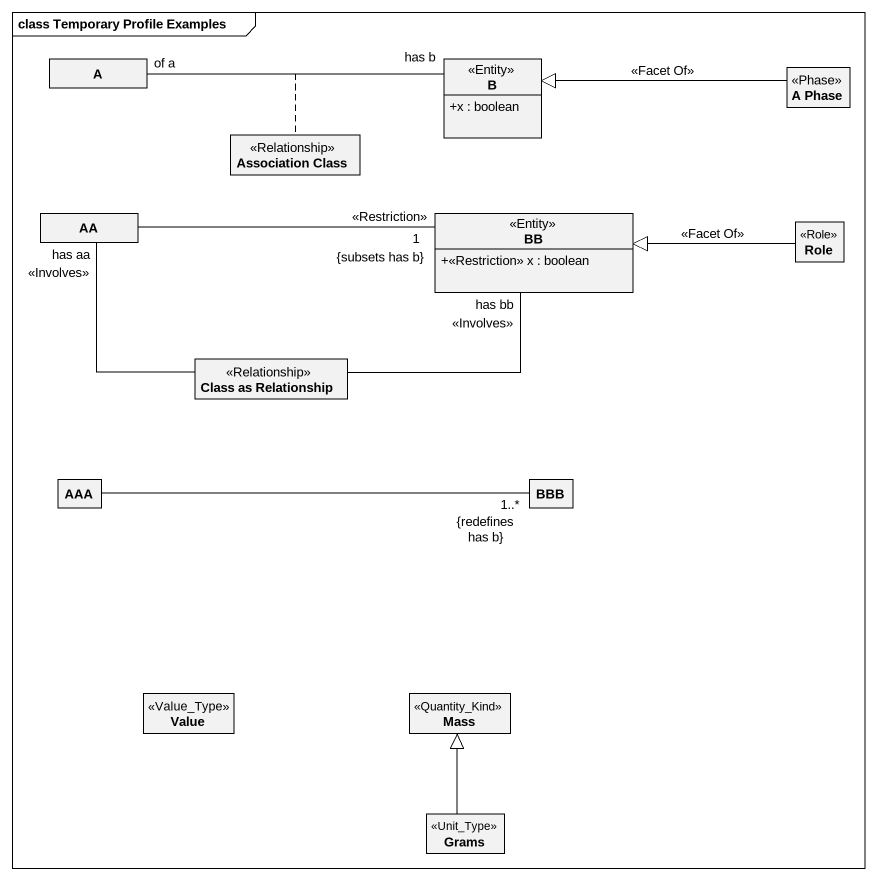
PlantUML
@startuml
mainframe class Temporary Profile Examples
hide circle
hide empty members
skinparam classAttributeIconSize 0
class A
class B <<Entity>> {
  +x : boolean
}
class "A Phase" as A_Phase <<Phase>>
class "Association Class" as Association_Class <<Relationship>>
class AA
class BB <<Entity>> {
  +<<Restriction>> x : boolean
}
class Role <<Role>>
class "Class as Relationship" as Class_as_Relationship <<Relationship>>
class AAA
class BBB
class Value <<Value_Type>>
class Mass <<Quantity_Kind>>
class Grams <<Unit_Type>>
A "of a" -right- "has b" B
(A, B) .. Association_Class
A_Phase -left-|> B : <<Facet Of>>
AA -right- "1\n{subsets has b}\n<<Restriction>>" BB
Role -left-|> BB : <<Facet Of>>
Class_as_Relationship -up- "<<Involves>>\nhas aa" AA
Class_as_Relationship -right- "<<Involves>>\nhas bb" BB
AAA -right- "1..*\n{redefines has b}" BBB
Grams -up-|> Mass
@enduml
